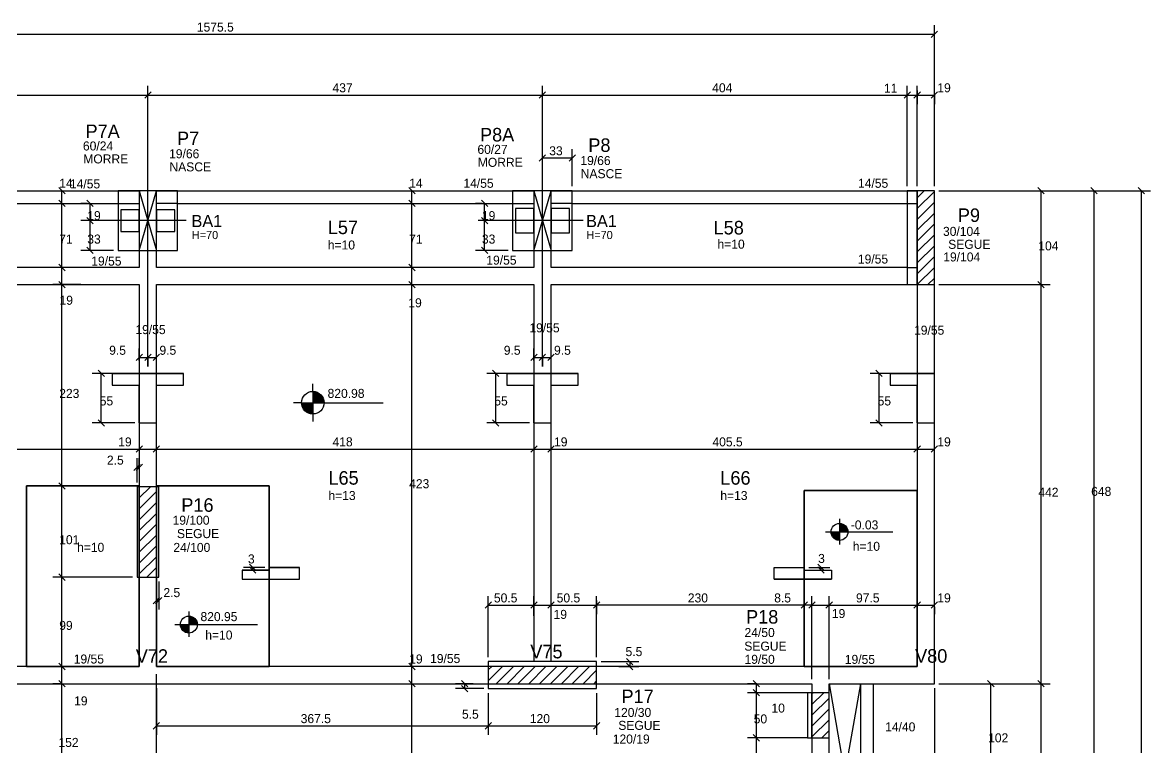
# Model space of a CAD drawing. Header units: metres. Extents: x -5 to 6525, y -6 to 3726.
# Drawn here: x 5250 to 6499, y 2722 to 3525 of the extents above; entities that cross this region are included whole.
import ezdxf

# ---------------------------------------------------------------- set-up
doc = ezdxf.new("R2010")
doc.units = ezdxf.units.M

msp = doc.modelspace()

# ---------------------------------------------------------------- linework, layer by layer
for centre, radius in [((5570.996053, 3104.255386), 12.5), ((6154.307445, 2961.085447), 9.375), ((5433.794324, 2858.49255), 9.375)]:
    msp.add_circle(centre, radius)
at = {"layer": '1', "color": 1}
for p, q in [((5378.86, 3339.021), (5397.86, 3273.021)), ((5378.86, 3273.021), (5397.86, 3339.021)), ((5815.86, 3339.021), (5834.86, 3273.021)), ((5815.86, 3273.021), (5834.86, 3339.021))]:
    msp.add_line(p, q, dxfattribs=at)
at = {"layer": '2', "color": 2}
for p, q in [((6255.824466, 3508.841025), (6262.895534, 3515.912093)), ((5384.824466, 3441.580604), (5391.895534, 3448.651672)), ((5384.824466, 3441.580604), (5391.895534, 3448.651672)), ((5821.824466, 3441.580604), (5828.895534, 3448.651672)), ((5821.824466, 3441.580604), (5828.895534, 3448.651672)), ((6225.824466, 3441.580604), (6232.895534, 3448.651672)), ((6225.824466, 3441.580604), (6232.895534, 3448.651672)), ((6236.824466, 3441.580604), (6243.895534, 3448.651672)), ((6236.824466, 3441.580604), (6243.895534, 3448.651672)), ((6255.824466, 3441.580604), (6262.895534, 3448.651672)), ((5828.895534, 3378.825887), (5821.824466, 3371.754819)), ((5861.895534, 3378.825887), (5854.824466, 3371.754819)), ((5296.736779, 3335.485466), (5289.665711, 3342.556534)), ((5684.280328, 3335.485466), (5677.20926, 3342.556534)), ((6381.04069, 3335.485466), (6373.969622, 3342.556534)), ((6432.512801, 3342.556534), (6439.583869, 3335.485466)), ((6492.217499, 3335.485466), (6485.146432, 3342.556534)), ((5296.736779, 3321.485466), (5289.665711, 3328.556534)), ((5296.736779, 3321.485466), (5289.665711, 3328.556534)), ((5327.828223, 3321.485466), (5320.757155, 3328.556534)), ((5684.280328, 3321.485466), (5677.20926, 3328.556534)), ((5684.280328, 3321.485466), (5677.20926, 3328.556534)), ((5764.828223, 3321.485466), (5757.757155, 3328.556534)), ((5327.828223, 3302.485466), (5320.757155, 3309.556534)), ((5327.828223, 3302.485466), (5320.757155, 3309.556534)), ((5764.828223, 3302.485466), (5757.757155, 3309.556534)), ((5764.828223, 3302.485466), (5757.757155, 3309.556534)), ((5327.828223, 3269.485466), (5320.757155, 3276.556534)), ((5764.828223, 3269.485466), (5757.757155, 3276.556534)), ((5296.736779, 3250.485466), (5289.665711, 3257.556534)), ((5296.736779, 3250.485466), (5289.665711, 3257.556534)), ((5684.280328, 3250.485466), (5677.20926, 3257.556534)), ((5684.280328, 3250.485466), (5677.20926, 3257.556534)), ((5296.736779, 3231.485466), (5289.665711, 3238.556534)), ((5296.736779, 3231.485466), (5289.665711, 3238.556534)), ((5296.736779, 3231.485466), (5289.665711, 3238.556534)), ((5296.736779, 3231.485466), (5289.665711, 3238.556534)), ((5296.736779, 3231.485466), (5289.665711, 3238.556534)), ((5684.280328, 3231.485466), (5677.20926, 3238.556534)), ((5684.280328, 3231.485466), (5677.20926, 3238.556534)), ((6381.04069, 3231.485466), (6373.969622, 3238.556534)), ((6381.04069, 3231.485466), (6373.969622, 3238.556534)), ((5375.324466, 3150.829577), (5382.395534, 3157.900644)), ((5384.824466, 3150.829577), (5391.895534, 3157.900644)), ((5384.824466, 3150.829577), (5391.895534, 3157.900644)), ((5394.324466, 3150.829577), (5401.395534, 3157.900644)), ((5812.324466, 3150.829577), (5819.395534, 3157.900644)), ((5821.824466, 3150.829577), (5828.895534, 3157.900644)), ((5821.824466, 3150.829577), (5828.895534, 3157.900644)), ((5831.324466, 3150.829577), (5838.395534, 3157.900644)), ((5340.217986, 3133.248921), (5333.146919, 3140.319989)), ((5777.217986, 3133.248921), (5770.146919, 3140.319989)), ((6201.717986, 3133.248921), (6194.646919, 3140.319989)), ((5340.217986, 3078.248921), (5333.146919, 3085.319989)), ((5777.217986, 3078.248921), (5770.146919, 3085.319989)), ((6201.717986, 3078.248921), (6194.646919, 3085.319989)), ((5375.324466, 3049.340762), (5382.395534, 3056.41183)), ((5394.324466, 3049.340762), (5401.395534, 3056.41183)), ((5812.324466, 3049.340762), (5819.395534, 3056.41183)), ((5812.324466, 3049.340762), (5819.395534, 3056.41183)), ((5831.324466, 3049.340762), (5838.395534, 3056.41183)), ((5831.324466, 3049.340762), (5838.395534, 3056.41183)), ((6236.824466, 3049.340762), (6243.895534, 3056.41183)), ((6236.824466, 3049.340762), (6243.895534, 3056.41183)), ((6255.824466, 3049.340762), (6262.895534, 3056.41183)), ((5372.824466, 3029.117384), (5379.895534, 3036.188452)), ((5375.324466, 3029.117384), (5382.395534, 3036.188452)), ((5296.736779, 3008.485466), (5289.665711, 3015.556534)), ((5296.736779, 3008.485466), (5289.665711, 3015.556534)), ((5500.8866, 2925.372415), (5507.957668, 2918.301348)), ((6130.255215, 2925.372415), (6137.326283, 2918.301348)), ((5296.736779, 2907.485466), (5289.665711, 2914.556534)), ((5296.736779, 2907.485466), (5289.665711, 2914.556534)), ((5296.736779, 2907.485466), (5289.665711, 2914.556534)), ((5500.8866, 2922.372415), (5507.957668, 2915.301348)), ((6130.255215, 2922.372415), (6137.326283, 2915.301348)), ((5401.395534, 2888.575436), (5394.324466, 2881.504368)), ((5403.895534, 2888.575436), (5396.824466, 2881.504368)), ((5761.824466, 2876.480932), (5768.895534, 2883.552)), ((5812.324466, 2876.480932), (5819.395534, 2883.552)), ((5812.324466, 2876.480932), (5819.395534, 2883.552)), ((5831.324466, 2876.480932), (5838.395534, 2883.552)), ((5831.324466, 2876.480932), (5838.395534, 2883.552)), ((5888.895534, 2883.552), (5881.824466, 2876.480932)), ((5881.824466, 2876.480932), (5888.895534, 2883.552)), ((5881.824466, 2876.480932), (5888.895534, 2883.552)), ((6118.895534, 2883.552), (6111.824466, 2876.480932)), ((6118.895534, 2883.552), (6111.824466, 2876.480932)), ((6127.395534, 2883.552), (6120.324466, 2876.480932)), ((6120.324466, 2876.480932), (6127.395534, 2883.552)), ((6120.324466, 2876.480932), (6127.395534, 2883.552)), ((6139.324466, 2876.480932), (6146.395534, 2883.552)), ((6139.324466, 2876.480932), (6146.395534, 2883.552)), ((6236.824466, 2876.480932), (6243.895534, 2883.552)), ((6236.824466, 2876.480932), (6243.895534, 2883.552)), ((6255.824466, 2876.480932), (6262.895534, 2883.552)), ((5296.736779, 2808.485466), (5289.665711, 2815.556534)), ((5296.736779, 2808.485466), (5289.665711, 2815.556534)), ((5296.736779, 2808.485466), (5289.665711, 2815.556534)), ((5296.736779, 2808.485466), (5289.665711, 2815.556534)), ((5684.280328, 2808.485466), (5677.20926, 2815.556534)), ((5684.280328, 2808.485466), (5677.20926, 2815.556534)), ((5918.529703, 2821.056534), (5925.600771, 2813.985466)), ((5918.529703, 2815.556534), (5925.600771, 2808.485466)), ((5296.736779, 2789.485466), (5289.665711, 2796.556534)), ((5296.736779, 2789.485466), (5289.665711, 2796.556534)), ((5684.280328, 2789.485466), (5677.20926, 2796.556534)), ((5684.280328, 2789.485466), (5677.20926, 2796.556534)), ((5742.767976, 2789.485466), (5735.696908, 2796.556534)), ((5742.767976, 2783.985466), (5735.696908, 2791.056534)), ((6065.852999, 2789.485466), (6058.781931, 2796.556534)), ((6065.852999, 2779.485466), (6058.781931, 2786.556534)), ((6065.852999, 2779.485466), (6058.781931, 2786.556534)), ((6325.46347, 2789.485466), (6318.392402, 2796.556534)), ((6381.04069, 2789.485466), (6373.969622, 2796.556534)), ((6381.04069, 2789.485466), (6373.969622, 2796.556534)), ((5394.324466, 2742.785466), (5401.395534, 2749.856534)), ((5761.824466, 2742.785466), (5768.895534, 2749.856534)), ((5761.824466, 2742.785466), (5768.895534, 2749.856534)), ((5881.824466, 2742.785466), (5888.895534, 2749.856534)), ((6065.852999, 2729.485466), (6058.781931, 2736.556534)), ((6065.852999, 2729.485466), (6058.781931, 2736.556534))]:
    msp.add_line(p, q, dxfattribs=at)
at = {"layer": '3', "color": 3}
for p, q in [((4960.86, 3339.021), (5378.86, 3339.021)), ((5397.86, 3339.021), (5815.86, 3339.021)), ((5834.86, 3339.021), (6240.36, 3339.021)), ((6240.36, 3331.322702), (6248.058298, 3339.021)), ((6240.36, 3319.301887), (6259.36, 3338.301887)), ((4984.36, 3325.021), (5355.36, 3325.021)), ((5355.36, 3325.021), (5378.86, 3325.021)), ((5421.36, 3325.021), (5397.86, 3325.021)), ((5421.36, 3325.021), (5792.36, 3325.021)), ((5792.36, 3325.021), (5815.86, 3325.021)), ((5858.36, 3325.021), (5834.86, 3325.021)), ((5858.36, 3325.021), (6229.36, 3325.021)), ((6229.36, 3325.021), (6240.36, 3325.021)), ((6240.36, 3307.281072), (6259.36, 3326.281072)), ((6240.36, 3295.260256), (6259.36, 3314.260256)), ((6240.36, 3283.239441), (6259.36, 3302.239441)), ((6240.36, 3271.218626), (6259.36, 3290.218626)), ((6240.36, 3259.197811), (6259.36, 3278.197811)), ((6240.36, 3247.176995), (6259.36, 3266.176995)), ((6229.36, 3254.021), (6240.36, 3254.021)), ((6240.36, 3235.15618), (6259.36, 3254.15618)), ((6252.245635, 3235.021), (6259.36, 3242.135365)), ((5570.996053, 3116.755386), (5570.996053, 3125.33614)), ((5570.996053, 3116.755386), (5570.996053, 3091.755386)), ((5570.996053, 3116.148039), (5574.845178, 3116.148039)), ((5570.996053, 3115.35519), (5576.744516, 3115.35519)), ((5570.996053, 3114.562341), (5578.068311, 3114.562341)), ((5570.996053, 3113.76948), (5579.103572, 3113.76948)), ((5570.996053, 3112.97669), (5579.950912, 3112.97669)), ((5570.996053, 3112.183841), (5580.659921, 3112.183841)), ((5570.996053, 3111.39098), (5581.259258, 3111.39098)), ((5570.996053, 3110.598131), (5581.76728, 3110.598131)), ((5558.496053, 3104.255386), (5549.783178, 3104.255386)), ((5570.996006, 3103.462585), (5558.496006, 3103.462585)), ((5558.496053, 3104.255386), (5583.496053, 3104.255386)), ((5570.996006, 3102.669736), (5558.597, 3102.669736)), ((5570.996006, 3101.876887), (5558.724363, 3101.876887)), ((5570.996006, 3101.084038), (5558.904989, 3101.084038)), ((5570.996006, 3100.291237), (5559.141262, 3100.291237)), ((5570.996006, 3099.49834), (5559.436567, 3099.49834)), ((5570.996006, 3098.705538), (5559.795625, 3098.705538)), ((5570.996006, 3097.912689), (5560.224779, 3097.912689)), ((5570.996053, 3109.805282), (5582.196434, 3109.805282)), ((5570.996053, 3109.012433), (5582.555492, 3109.012433)), ((5570.996053, 3108.219584), (5582.850797, 3108.219584)), ((5570.996053, 3107.426783), (5583.08707, 3107.426783)), ((5570.996053, 3106.633934), (5583.267648, 3106.633934)), ((5570.996053, 3105.841085), (5583.395059, 3105.841085)), ((5570.996053, 3105.048236), (5583.496053, 3105.048236)), ((5583.496053, 3104.255386), (5648.802177, 3104.255386)), ((5570.996006, 3097.11984), (5560.732801, 3097.11984)), ((5570.996006, 3096.326991), (5561.332185, 3096.326991)), ((5570.996006, 3095.53419), (5562.041147, 3095.53419)), ((5570.996006, 3094.741281), (5562.888487, 3094.741281)), ((5570.996006, 3093.94848), (5563.923748, 3093.94848)), ((5570.996006, 3093.155631), (5565.247543, 3093.155631)), ((5570.996006, 3092.362782), (5567.146928, 3092.362782)), ((5570.996053, 3091.755386), (5570.996053, 3083.535322)), ((5378.86, 3010.75939), (5379.12161, 3011.021)), ((5378.86, 2998.738575), (5391.142425, 3011.021)), ((5378.86, 2986.717759), (5397.86, 3005.717759)), ((5378.86, 2974.696944), (5397.86, 2993.696944)), ((5378.86, 2962.676129), (5397.86, 2981.676129)), ((6154.307445, 2975.56483), (6154.307445, 2947.355863)), ((5378.86, 2950.655313), (5397.86, 2969.655313)), ((6138.663884, 2961.085447), (6213.435205, 2961.085447)), ((6154.30741, 2960.490846), (6144.93241, 2960.490846)), ((6144.932445, 2961.085447), (6163.682445, 2961.085447)), ((6154.307445, 2970.460447), (6154.307445, 2951.710447)), ((6154.307445, 2970.004936), (6157.194289, 2970.004936)), ((6154.307445, 2969.410299), (6158.618792, 2969.410299)), ((6154.307445, 2968.815662), (6159.611639, 2968.815662)), ((6154.307445, 2968.221017), (6160.388085, 2968.221017)), ((6154.307445, 2967.626425), (6161.023589, 2967.626425)), ((6154.307445, 2967.031788), (6161.555346, 2967.031788)), ((6154.307445, 2966.437142), (6162.004849, 2966.437142)), ((6154.307445, 2965.842505), (6162.385866, 2965.842505)), ((6154.307445, 2965.247868), (6162.707731, 2965.247868)), ((6154.307445, 2964.653232), (6162.977024, 2964.653232)), ((6154.307445, 2964.058595), (6163.198503, 2964.058595)), ((6154.307445, 2963.463994), (6163.375708, 2963.463994)), ((6154.307445, 2962.869357), (6163.511142, 2962.869357)), ((6154.307445, 2962.27472), (6163.6067, 2962.27472)), ((6154.307445, 2961.680083), (6163.682445, 2961.680083)), ((5378.86, 2938.634498), (5397.86, 2957.634498)), ((6154.30741, 2959.896209), (6145.008155, 2959.896209)), ((6154.30741, 2959.301572), (6145.103678, 2959.301572)), ((6154.30741, 2958.706935), (6145.239147, 2958.706935)), ((6154.30741, 2958.112334), (6145.416352, 2958.112334)), ((6154.30741, 2957.517662), (6145.637831, 2957.517662)), ((6154.30741, 2956.923061), (6145.907124, 2956.923061)), ((6154.30741, 2956.328424), (6146.228989, 2956.328424)), ((6154.30741, 2955.733787), (6146.610006, 2955.733787)), ((6154.30741, 2955.13915), (6147.059544, 2955.13915)), ((6154.30741, 2954.544549), (6147.591266, 2954.544549)), ((6154.30741, 2953.949868), (6148.22677, 2953.949868)), ((6154.30741, 2953.355267), (6149.003216, 2953.355267)), ((6154.30741, 2952.76063), (6149.996063, 2952.76063)), ((6154.30741, 2952.165993), (6151.420602, 2952.165993)), ((5378.86, 2926.613683), (5397.86, 2945.613683)), ((5378.86, 2914.592868), (5397.86, 2933.592868)), ((5387.308948, 2911.021), (5397.86, 2921.572052)), ((5433.794324, 2872.971933), (5433.794324, 2844.762966)), ((5433.794324, 2867.86755), (5433.794324, 2849.11755)), ((5433.794324, 2867.412039), (5436.681168, 2867.412039)), ((5433.794324, 2866.817402), (5438.105671, 2866.817402)), ((5433.794324, 2866.222765), (5439.098518, 2866.222765)), ((5433.794324, 2865.62812), (5439.874964, 2865.62812)), ((5433.794324, 2865.033528), (5440.510468, 2865.033528)), ((5433.794324, 2864.438891), (5441.042225, 2864.438891)), ((5433.794324, 2863.844245), (5441.491728, 2863.844245)), ((5433.794324, 2863.249608), (5441.872745, 2863.249608)), ((5433.794324, 2862.654971), (5442.19461, 2862.654971)), ((5433.794324, 2862.060335), (5442.463903, 2862.060335)), ((5433.794324, 2861.465698), (5442.685382, 2861.465698)), ((5433.794324, 2860.871097), (5442.862587, 2860.871097)), ((5418.150763, 2858.49255), (5509.720741, 2858.49255)), ((5433.794289, 2857.897949), (5424.419289, 2857.897949)), ((5424.419324, 2858.49255), (5443.169324, 2858.49255)), ((5433.794289, 2857.303312), (5424.495034, 2857.303312)), ((5433.794289, 2856.708675), (5424.590557, 2856.708675)), ((5433.794289, 2856.114038), (5424.726026, 2856.114038)), ((5433.794289, 2855.519437), (5424.903231, 2855.519437)), ((5433.794289, 2854.924765), (5425.12471, 2854.924765)), ((5433.794289, 2854.330164), (5425.394003, 2854.330164)), ((5433.794289, 2853.735527), (5425.715868, 2853.735527)), ((5433.794289, 2853.14089), (5426.096885, 2853.14089)), ((5433.794289, 2852.546253), (5426.546423, 2852.546253)), ((5433.794289, 2851.951652), (5427.078145, 2851.951652)), ((5433.794289, 2851.356971), (5427.713649, 2851.356971)), ((5433.794289, 2850.76237), (5428.490095, 2850.76237)), ((5433.794289, 2850.167733), (5429.482942, 2850.167733)), ((5433.794289, 2849.573096), (5430.907481, 2849.573096)), ((5433.794324, 2860.27646), (5442.998021, 2860.27646)), ((5433.794324, 2859.681823), (5443.093579, 2859.681823)), ((5433.794324, 2859.087186), (5443.169324, 2859.087186)), ((5765.36, 2808.239441), (5769.141559, 2812.021)), ((5765.36, 2796.218626), (5781.162374, 2812.021)), ((5774.183189, 2793.021), (5793.183189, 2812.021)), ((5786.204005, 2793.021), (5805.204005, 2812.021)), ((5798.22482, 2793.021), (5817.22482, 2812.021)), ((5810.245635, 2793.021), (5829.245635, 2812.021)), ((5822.266451, 2793.021), (5841.266451, 2812.021)), ((5834.287266, 2793.021), (5853.287266, 2812.021)), ((5846.308081, 2793.021), (5865.308081, 2812.021)), ((5858.328896, 2793.021), (5877.328896, 2812.021)), ((5870.349712, 2793.021), (5885.36, 2808.031288)), ((5882.370527, 2793.021), (5885.36, 2796.010473)), ((6123.86, 2782.073352), (6124.807648, 2783.021)), ((6123.86, 2770.052537), (6136.828463, 2783.021)), ((6123.86, 2758.031722), (6142.86, 2777.031722)), ((6123.86, 2746.010906), (6142.86, 2765.010906)), ((6123.86, 2733.990091), (6142.86, 2752.990091)), ((6134.911724, 2733.021), (6142.86, 2740.969276))]:
    msp.add_line(p, q, dxfattribs=at)
for points in [[(5355.36, 3273.021), (5421.36, 3273.021), (5421.36, 3339.021), (5355.36, 3339.021), (5355.36, 3273.021)], [(5792.36, 3273.021), (5858.36, 3273.021), (5858.36, 3339.021), (5792.36, 3339.021), (5792.36, 3273.021)], [(5378.86, 3273.021), (5378.86, 3254.021)], [(5397.86, 3254.021), (5397.86, 3273.021)], [(5815.86, 3273.021), (5815.86, 3254.021)], [(5834.86, 3254.021), (5834.86, 3273.021)], [(5378.86, 3254.021), (4960.86, 3254.021)], [(5815.86, 3254.021), (5397.86, 3254.021)], [(6229.36, 3254.021), (5834.86, 3254.021)], [(4960.86, 3235.021), (5378.86, 3235.021)], [(5378.86, 3235.021), (5378.86, 3011.021)], [(5397.86, 3011.021), (5397.86, 3235.021)], [(5397.86, 3235.021), (5815.86, 3235.021)], [(5815.86, 3235.021), (5815.86, 2817.521)], [(5834.86, 2817.521), (5834.86, 3235.021)], [(5834.86, 3235.021), (6229.36, 3235.021)], [(6240.36, 3235.021), (6240.36, 2873.021)], [(6240.36, 3235.021), (6240.36, 2812.021)], [(6259.36, 2793.021), (6259.36, 3235.021)], [(5253.86, 2812.021), (5378.86, 2812.021), (5378.86, 3012.021), (5253.86, 3012.021), (5253.86, 2812.021)], [(5397.86, 3012.021), (5522.86, 3012.021), (5522.86, 2812.021), (5397.86, 2812.021), (5397.86, 3012.021)], [(6115.36, 3007.021), (6240.36, 3007.021), (6240.36, 2812.021), (6115.36, 2812.021), (6115.36, 3007.021)], [(5378.86, 2911.021), (5378.86, 2812.021)], [(5378.86, 2911.021), (5378.86, 2812.021)], [(5397.86, 2812.021), (5397.86, 2911.021)], [(5397.86, 2812.021), (5397.86, 2911.021)], [(5378.86, 2812.021), (4960.86, 2812.021)], [(5765.36, 2812.021), (5397.86, 2812.021)], [(6133.36, 2812.021), (5885.36, 2812.021)], [(6240.36, 2812.021), (6133.36, 2812.021)], [(6240.36, 2812.021), (6133.36, 2812.021)], [(4951.36, 2793.021), (5388.36, 2793.021)], [(5388.36, 2793.021), (5765.36, 2793.021)], [(5885.36, 2793.021), (6123.86, 2793.021)], [(6123.86, 2793.021), (6123.86, 2783.021)], [(6142.86, 2783.021), (6142.86, 2793.021)], [(6142.86, 2793.021), (6259.36, 2793.021)], [(6177.86, 2592.021), (6177.86, 2793.021)], [(6191.86, 2573.021), (6191.86, 2793.021)], [(6123.86, 2733.021), (6123.86, 2592.021)], [(6142.86, 2592.021), (6142.86, 2733.021)]]:
    msp.add_lwpolyline(points, dxfattribs=at)
at = {"layer": '6', "color": 6}
for p, q in [((5348.86, 3136.784455), (5378.86, 3136.784455)), ((5378.86, 3136.784455), (5397.86, 3136.784455)), ((5397.86, 3136.784455), (5427.86, 3136.784455)), ((5785.86, 3136.784455), (5815.86, 3136.784455)), ((5815.86, 3136.784455), (5834.86, 3136.784455)), ((5834.86, 3136.784455), (5864.86, 3136.784455)), ((6210.36, 3136.784455), (6240.36, 3136.784455)), ((6240.36, 3136.784455), (6259.36, 3136.784455)), ((5348.86, 3123.784455), (5378.86, 3123.784455)), ((5378.86, 3081.784455), (5378.86, 3123.784455)), ((5397.86, 3123.784455), (5427.86, 3123.784455)), ((5397.86, 3081.784455), (5397.86, 3123.784455)), ((5785.86, 3123.784455), (5815.86, 3123.784455)), ((5815.86, 3081.784455), (5815.86, 3123.784455)), ((5834.86, 3123.784455), (5864.86, 3123.784455)), ((5834.86, 3081.784455), (5834.86, 3123.784455)), ((6210.36, 3123.784455), (6240.36, 3123.784455)), ((6240.36, 3081.784455), (6240.36, 3123.784455)), ((6259.36, 3081.784455), (6259.36, 3123.784455)), ((5378.86, 3081.784455), (5397.86, 3081.784455)), ((5815.86, 3081.784455), (5834.86, 3081.784455)), ((6240.36, 3081.784455), (6259.36, 3081.784455)), ((5492.86, 2918.836881), (5522.86, 2918.836881)), ((5522.86, 2918.836881), (5522.86, 2921.836881)), ((5522.86, 2921.836881), (5556.391457, 2921.836881)), ((6081.828543, 2921.836881), (6115.36, 2921.836881)), ((6115.36, 2918.836881), (6115.36, 2921.836881)), ((6115.36, 2918.836881), (6145.36, 2918.836881)), ((5492.86, 2908.836881), (5556.391457, 2908.836881)), ((6081.828543, 2908.836881), (6145.36, 2908.836881))]:
    msp.add_line(p, q, dxfattribs=at)
at = {"layer": '7', "color": 7}
for points in [[(5378.86, 3273.021), (5397.86, 3273.021), (5397.86, 3339.021), (5378.86, 3339.021), (5378.86, 3273.021)], [(5815.86, 3273.021), (5834.86, 3273.021), (5834.86, 3339.021), (5815.86, 3339.021), (5815.86, 3273.021)], [(6240.36, 3339.021), (6229.36, 3339.021), (6229.36, 3235.021), (6240.36, 3235.021), (6240.36, 3339.021)], [(6240.36, 3235.021), (6259.36, 3235.021), (6259.36, 3339.021), (6240.36, 3339.021), (6240.36, 3235.021)], [(5378.86, 3318.021), (5358.36, 3318.021), (5358.36, 3294.021), (5378.86, 3294.021), (5378.86, 3318.021)], [(5418.36, 3318.021), (5397.86, 3318.021), (5397.86, 3294.021), (5418.36, 3294.021), (5418.36, 3318.021)], [(5815.86, 3319.521), (5795.36, 3319.521), (5795.36, 3292.521), (5815.86, 3292.521), (5815.86, 3319.521)], [(5855.36, 3319.521), (5834.86, 3319.521), (5834.86, 3292.521), (5855.36, 3292.521), (5855.36, 3319.521)], [(5376.36, 2911.021), (5400.36, 2911.021), (5400.36, 3011.021), (5376.36, 3011.021), (5376.36, 2911.021)], [(5378.86, 2911.021), (5397.86, 2911.021), (5397.86, 3011.021), (5378.86, 3011.021), (5378.86, 2911.021)], [(5765.36, 2787.521), (5885.36, 2787.521), (5885.36, 2817.521), (5765.36, 2817.521), (5765.36, 2787.521)], [(5765.36, 2793.021), (5885.36, 2793.021), (5885.36, 2812.021), (5765.36, 2812.021), (5765.36, 2793.021)], [(6123.86, 2783.021), (6118.86, 2783.021), (6118.86, 2733.021), (6123.86, 2733.021), (6123.86, 2783.021)], [(6123.86, 2733.021), (6142.86, 2733.021), (6142.86, 2783.021), (6123.86, 2783.021), (6123.86, 2733.021)]]:
    msp.add_lwpolyline(points, dxfattribs=at)
at = {"layer": '8', "color": 8}
msp.add_line((6259.36, 3123.784455), (6259.36, 3136.784455), dxfattribs=at)
for points in [[(5348.86, 3136.784455), (5348.86, 3123.784455), (5378.86, 3123.784455), (5378.86, 3081.784455), (5397.86, 3081.784455), (5397.86, 3123.784455), (5427.86, 3123.784455), (5427.86, 3136.784455), (5348.86, 3136.784455)], [(5785.86, 3136.784455), (5785.86, 3123.784455), (5815.86, 3123.784455), (5815.86, 3081.784455), (5834.86, 3081.784455), (5834.86, 3123.784455), (5864.86, 3123.784455), (5864.86, 3136.784455), (5785.86, 3136.784455)], [(6210.36, 3136.784455), (6210.36, 3123.784455), (6240.36, 3123.784455), (6240.36, 3081.784455), (6259.36, 3081.784455), (6259.36, 3123.784455), (6259.36, 3136.784455), (6210.36, 3136.784455)], [(5492.86, 2908.836881), (5556.391457, 2908.836881), (5556.391457, 2921.836881), (5522.86, 2921.836881), (5522.86, 2918.836881), (5492.86, 2918.836881), (5492.86, 2908.836881)], [(6145.36, 2908.836881), (6081.828543, 2908.836881), (6081.828543, 2921.836881), (6115.36, 2921.836881), (6115.36, 2918.836881), (6145.36, 2918.836881), (6145.36, 2908.836881)]]:
    msp.add_lwpolyline(points, dxfattribs=at)
at = {"layer": '9', "color": 9}
for p, q in [((4683.86, 3512.376559), (6259.36, 3512.376559)), ((6259.36, 3450.116138), (6259.36, 3522.376559)), ((5388.36, 3144.365111), (5388.36, 3455.116138)), ((5825.36, 3144.365111), (5825.36, 3455.116138)), ((6229.36, 3344.021), (6229.36, 3455.116138)), ((6240.36, 3344.021), (6240.36, 3455.116138)), ((6240.36, 3450.116138), (6240.36, 3435.116138)), ((6259.36, 3344.021), (6259.36, 3455.116138)), ((4951.36, 3445.116138), (5388.36, 3445.116138)), ((5388.36, 3445.116138), (5825.36, 3445.116138)), ((5825.36, 3445.116138), (6229.36, 3445.116138)), ((6229.36, 3445.116138), (6240.36, 3445.116138)), ((6240.36, 3445.116138), (6259.36, 3445.116138)), ((6259.36, 3445.116138), (6259.36, 3435.116138)), ((5825.36, 3364.706226), (5825.36, 3385.290353)), ((5858.36, 3344.021), (5858.36, 3385.290353)), ((5858.36, 3375.290353), (5825.36, 3375.290353)), ((5293.201245, 3325.021), (5293.201245, 3339.021)), ((5298.013071, 3339.021), (5303.201245, 3339.021)), ((5680.744794, 3325.021), (5680.744794, 3339.021)), ((6264.36, 3339.021), (6387.505156, 3339.021)), ((6269.36, 3339.021), (6446.048335, 3339.021)), ((6377.505156, 3235.021), (6377.505156, 3339.021)), ((6436.048335, 3339.021), (6436.048335, 2691.021)), ((6441.048335, 3339.021), (6498.681966, 3339.021)), ((6488.681966, 2095.021), (6488.681966, 3339.021)), ((5293.201245, 3254.021), (5293.201245, 3325.021)), ((5296.24921, 3325.021), (5303.201245, 3325.021)), ((5321.690936, 3325.021), (5314.292689, 3325.021)), ((5324.292689, 3306.021), (5324.292689, 3325.021)), ((5680.744794, 3254.021), (5680.744794, 3325.021)), ((5758.690936, 3325.021), (5751.292689, 3325.021)), ((5761.292689, 3306.021), (5761.292689, 3325.021)), ((5430.614989, 3306.021), (5314.292689, 3306.021)), ((5324.292689, 3273.021), (5324.292689, 3306.021)), ((5870.614989, 3306.021), (5754.292689, 3306.021)), ((5761.292689, 3273.021), (5761.292689, 3306.021)), ((5350.36, 3273.021), (5314.292689, 3273.021)), ((5787.36, 3273.021), (5751.292689, 3273.021)), ((5289.972915, 3254.021), (5283.201245, 3254.021)), ((5293.201245, 3235.021), (5293.201245, 3254.021)), ((5680.744794, 3235.021), (5680.744794, 3254.021)), ((5314.233339, 3235.021), (5283.201245, 3235.021)), ((5293.318899, 3235.021), (5283.201245, 3235.021)), ((5293.201245, 3012.021), (5293.201245, 3235.021)), ((5680.744794, 2812.021), (5680.744794, 3235.021)), ((6264.36, 3235.021), (6387.505156, 3235.021)), ((6377.505156, 2793.021), (6377.505156, 3235.021)), ((5378.86, 3150.989424), (5378.86, 3164.365111)), ((5815.86, 3150.989424), (5815.86, 3164.365111)), ((5378.86, 3154.365111), (5388.36, 3154.365111)), ((5388.36, 3154.365111), (5397.86, 3154.365111)), ((5388.36, 3153.338076), (5388.36, 3144.365111)), ((5815.86, 3154.365111), (5825.36, 3154.365111)), ((5825.36, 3154.365111), (5834.86, 3154.365111)), ((5825.36, 3153.338076), (5825.36, 3144.365111)), ((5350.351205, 3136.784455), (5326.682453, 3136.784455)), ((5336.682453, 3081.784455), (5336.682453, 3136.784455)), ((5787.351205, 3136.784455), (5763.682453, 3136.784455)), ((5773.682453, 3081.784455), (5773.682453, 3136.784455)), ((6211.851205, 3136.784455), (6188.182453, 3136.784455)), ((6198.182453, 3081.784455), (6198.182453, 3136.784455)), ((5373.86, 3081.784455), (5326.682453, 3081.784455)), ((5810.86, 3081.784455), (5763.682453, 3081.784455)), ((6235.36, 3081.784455), (6188.182453, 3081.784455)), ((4960.86, 3052.876296), (5378.86, 3052.876296)), ((5378.86, 3052.876296), (5397.86, 3052.876296)), ((5397.86, 3052.876296), (5815.86, 3052.876296)), ((5815.86, 3052.876296), (5834.86, 3052.876296)), ((5834.86, 3052.876296), (6240.36, 3052.876296)), ((6240.36, 3052.876296), (6259.36, 3052.876296)), ((5376.36, 3016.021), (5376.36, 3042.652918)), ((5378.86, 3030.569271), (5378.86, 3042.652918)), ((5376.36, 3032.652918), (5378.86, 3032.652918)), ((5306.871185, 3012.021), (5283.201245, 3012.021)), ((5293.201245, 2911.021), (5293.201245, 3012.021)), ((5313.359512, 2911.021), (5283.201245, 2911.021)), ((5371.36, 2911.021), (5283.201245, 2911.021)), ((5293.201245, 2812.021), (5293.201245, 2911.021)), ((5517.86, 2921.836881), (5494.422134, 2921.836881)), ((5511.077768, 2918.836881), (5494.422134, 2918.836881)), ((5504.422134, 2921.836881), (5504.422134, 2918.836881)), ((6120.36, 2921.836881), (6143.790749, 2921.836881)), ((6130.040191, 2918.836881), (6143.790749, 2918.836881)), ((6133.790749, 2921.836881), (6133.790749, 2918.836881)), ((5400.36, 2906.021), (5400.36, 2875.039902)), ((5397.86, 2887.579017), (5397.86, 2875.039902)), ((5765.36, 2822.521), (5765.36, 2890.016466)), ((5815.86, 2868.316769), (5815.86, 2890.016466)), ((5885.36, 2824.521), (5885.36, 2890.016466)), ((5885.36, 2822.521), (5885.36, 2890.016466)), ((6115.36, 2878.173376), (6115.36, 2890.016466)), ((6123.86, 2879.078471), (6123.86, 2890.016466)), ((6123.86, 2798.021), (6123.86, 2890.016466)), ((6142.86, 2798.021), (6142.86, 2890.016466)), ((5400.36, 2885.039902), (5397.86, 2885.039902)), ((5765.36, 2880.016466), (5815.86, 2880.016466)), ((5815.86, 2880.016466), (5834.86, 2880.016466)), ((5834.86, 2880.016466), (5885.36, 2880.016466)), ((5885.36, 2885.016466), (5885.36, 2870.016466)), ((6115.36, 2880.016466), (5885.36, 2880.016466)), ((6123.86, 2880.016466), (6115.36, 2880.016466)), ((6123.86, 2880.016466), (6142.86, 2880.016466)), ((6142.86, 2880.016466), (6240.36, 2880.016466)), ((6240.36, 2880.016466), (6259.36, 2880.016466)), ((6240.36, 2878.095768), (6240.36, 2870.016466)), ((6259.36, 2878.095768), (6259.36, 2870.016466)), ((5293.201245, 2793.021), (5293.201245, 2812.021)), ((5680.744794, 2793.021), (5680.744794, 2812.021)), ((5890.36, 2817.521), (5932.065237, 2817.521)), ((5909.945909, 2812.021), (5932.065237, 2812.021)), ((5922.065237, 2817.521), (5922.065237, 2812.021)), ((5397.86, 2646.021), (5397.86, 2803.471691)), ((5291.266272, 2793.021), (5283.201245, 2793.021)), ((5293.201245, 2641.021), (5293.201245, 2793.021)), ((5397.86, 2788.021), (5397.86, 2736.321)), ((5680.744794, 2592.021), (5680.744794, 2793.021)), ((5748.750349, 2793.021), (5729.232442, 2793.021)), ((5760.36, 2787.521), (5729.232442, 2787.521)), ((5739.232442, 2787.521), (5739.232442, 2793.021)), ((6062.617397, 2793.021), (6052.317465, 2793.021)), ((6062.317465, 2783.021), (6062.317465, 2793.021)), ((6142.86, 2592.021), (6177.86, 2793.021)), ((6142.86, 2793.021), (6177.86, 2592.021)), ((6259.36, 2788.021), (6259.36, 2460.477584)), ((6264.36, 2793.021), (6387.505156, 2793.021)), ((6321.927936, 2691.021), (6321.927936, 2793.021)), ((6323.738208, 2793.021), (6331.927936, 2793.021)), ((6377.505156, 2592.021), (6377.505156, 2793.021)), ((5765.36, 2782.521), (5765.36, 2736.321)), ((5885.36, 2782.521), (5885.36, 2736.321)), ((6118.86, 2783.021), (6052.317465, 2783.021)), ((6062.317465, 2733.021), (6062.317465, 2783.021)), ((5397.86, 2746.321), (5765.36, 2746.321)), ((5765.36, 2746.321), (5885.36, 2746.321)), ((6118.86, 2733.021), (6052.317465, 2733.021)), ((6062.317465, 2592.021), (6062.317465, 2733.021))]:
    msp.add_line(p, q, dxfattribs=at)
for points in [[(5378.86, 2812.021), (5253.86, 2812.021), (5253.86, 3012.021), (5378.86, 3012.021), (5378.86, 2812.021)], [(5397.86, 2812.021), (5522.86, 2812.021), (5522.86, 3012.021), (5397.86, 3012.021), (5397.86, 2812.021)], [(6115.36, 2812.021), (6240.36, 2812.021), (6240.36, 3007.021), (6115.36, 3007.021), (6115.36, 2812.021)]]:
    msp.add_lwpolyline(points, dxfattribs=at)

# ---------------------------------------------------------------- texts
at = {"layer": '2', "color": 2}
for s, p in [('1575.5', (5442.61, 3515.376559)), ('437', (5592.86, 3448.116138)), ('404', (6013.36, 3448.116138)), ('11', (6203.591341, 3447.675457)), ('19', (6262.69333, 3448.116138)), ('33', (5832.86, 3378.290353)), ('14', (5290.201245, 3342.35433)), ('14', (5677.744794, 3342.35433)), ('19', (5321.292689, 3306.503632)), ('19', (5758.292689, 3306.503632)), ('71', (5290.201245, 3280.521)), ('33', (5321.292689, 3280.521)), ('71', (5677.744794, 3280.521)), ('33', (5758.292689, 3280.521)), ('104', (6374.505156, 3273.021)), ('19', (5290.52456, 3212.745147)), ('19', (5676.827271, 3209.94897)), ('9.5', (5345.52667, 3157.365111)), ('9.5', (5401.19333, 3157.365111)), ('9.5', (5782.52667, 3157.365111)), ('9.5', (5838.19333, 3157.365111)), ('223', (5290.201245, 3109.521)), ('55', (5335.060914, 3101.23061)), ('55', (5772.060914, 3101.23061)), ('55', (6196.560914, 3101.23061)), ('19', (5355.52667, 3055.876296)), ('418', (5592.86, 3055.876296)), ('19', (5838.19333, 3055.876296)), ('405.5', (6013.61, 3055.876296)), ('19', (6262.69333, 3055.876296)), ('2.5', (5343.02667, 3035.652918)), ('423', (5677.744794, 3009.521)), ('648', (6433.048335, 3001.021)), ('442', (6374.505156, 3000.021)), ('101', (5290.201245, 2947.521)), ('3', (5499.228133, 2926.209442)), ('3', (6130.662065, 2926.736525)), ('2.5', (5405.572964, 2888.877582)), ('50.5', (5771.61, 2883.016466)), ('50.5', (5841.11, 2883.016466)), ('230', (5986.36, 2883.016466)), ('8.5', (6082.02667, 2883.016466)), ('97.5', (6172.61, 2883.016466)), ('19', (6262.69333, 2883.016466)), ('19', (5837.667066, 2864.772634)), ('19', (6145.882628, 2865.710491)), ('99', (5290.201245, 2852.521)), ('19', (5677.744794, 2815.35433)), ('5.5', (5917.386872, 2823.555976)), ('19', (5306.705741, 2768.972669)), ('5.5', (5736.232442, 2754.18767)), ('10', (6078.962866, 2760.969631)), ('367.5', (5557.61, 2749.321)), ('120', (5811.36, 2749.321)), ('50', (6059.317465, 2749.021)), ('102', (6318.927936, 2728.021)), ('152', (5289.336218, 2722.916609))]:
    msp.add_text(s, height=10, dxfattribs=at).set_placement(p)
at = {"layer": '3', "color": 3}
for s, height, p in [('60/24', 10, (5316.466021, 3383.663765)), ('19/66', 10, (5411.880266, 3375.042678)), ('60/27', 10, (5753.350393, 3379.905376)), ('MORRE', 10, (5316.855825, 3369.313048)), ('MORRE', 10, (5753.740198, 3365.554658)), ('19/66', 10, (5867.361554, 3367.535593)), ('NASCE', 10, (5412.270071, 3360.497058)), ('NASCE', 10, (5867.751358, 3352.989973)), ('14/55', 10, (5302.070093, 3341.658357)), ('14/55', 10, (5737.834575, 3342.340365)), ('14/55', 10, (6174.827749, 3342.340365)), ('30/104', 10, (6268.939029, 3289.049705)), ('H=70', 9, (5437.092652, 3285.524165)), ('H=70', 9, (5874.092652, 3285.524165)), ('h=10', 10, (6019.217077, 3274.914206)), ('h=10', 10, (5587.651079, 3273.992056)), ('SEGUE', 10, (6274.700921, 3274.701106)), ('19/55', 10, (5325.687726, 3256.157802)), ('19/55', 10, (5763.19455, 3257.172004)), ('19/55', 10, (6174.691843, 3258.413947)), ('19/104', 10, (6269.237137, 3260.729447)), ('19/55', 10, (5374.579023, 3180.249143)), ('19/55', 10, (5810.908207, 3182.190592)), ('19/55', 10, (6236.903011, 3179.58286)), ('820.98', 10, (5587.400591, 3109.579011)), ('h=13', 10, (5588.331959, 2996.442966)), ('h=13', 10, (6022.341502, 2996.442966)), ('19/100', 10, (5415.769272, 2969.081278)), ('-0.03', 10, (6166.861022, 2963.895595)), ('SEGUE', 10, (5420.536417, 2954.260942)), ('h=10', 10, (5309.957649, 2939.063739)), ('24/100', 10, (5416.62353, 2938.935468)), ('h=10', 10, (6169.058271, 2940.185248)), ('820.95', 10, (5446.647634, 2862.297275)), ('h=10', 10, (5451.939352, 2841.910639)), ('24/50', 10, (6049.144733, 2844.685889)), ('SEGUE', 10, (6048.908068, 2829.599421)), ('19/55', 10, (5306.284828, 2815.318141)), ('19/55', 10, (5700.915528, 2815.848528)), ('19/50', 10, (6049.144733, 2814.977957)), ('19/55', 10, (6160.190792, 2814.913646)), ('120/30', 10, (5904.917842, 2756.126718)), ('SEGUE', 10, (5909.337036, 2741.819089)), ('14/40', 10, (6204.895784, 2740.143131)), ('120/19', 10, (5903.214024, 2726.695209))]:
    msp.add_text(s, height=height, dxfattribs=at).set_placement(p)
at = {"layer": '4', "color": 4}
for s, height, p in [('P7A', 15, (5319.332604, 3397.396829)), ('P7', 15, (5420.692073, 3389.57171)), ('P8A', 15, (5756.216977, 3393.63844)), ('P8', 15, (5876.17336, 3382.064625)), ('BA1', 13.5, (5436.660435, 3298.778287)), ('BA1', 13.5, (5873.660435, 3298.778287)), ('P9', 15, (6285.402007, 3304.482942)), ('L57', 15, (5587.651079, 3290.992056)), ('L58', 15, (6014.912879, 3290.622946)), ('L65', 15, (5588.331959, 3013.442966)), ('L66', 15, (6022.341502, 3013.442966)), ('P16', 15, (5425.425436, 2983.381121)), ('P18', 15, (6050.856033, 2859.543281)), ('V75', 15, (5811.943167, 2821.045289)), ('V72', 15, (5374.959047, 2816.124636)), ('V80', 15, (6238.039593, 2816.253043)), ('P17', 15, (5912.904661, 2771.440279))]:
    msp.add_text(s, height=height, dxfattribs=at).set_placement(p)

doc.saveas('drawing.dxf')
